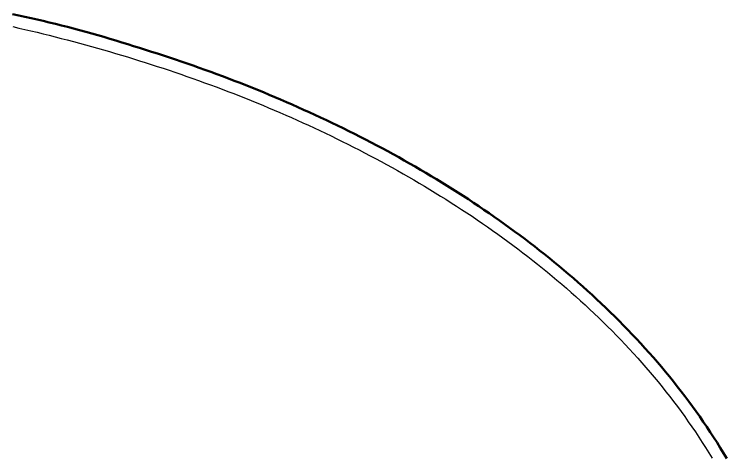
# Model space of a CAD drawing. Header units: millimetres. Extents: x 0 to 420, y 0 to 297.
# Drawn here: x 179.69 to 191.11, y 236.42 to 243.5 of the extents above; entities that cross this region are included whole.
import ezdxf

# ---------------------------------------------------------------- set-up
doc = ezdxf.new("R2010")
doc.units = ezdxf.units.MM
doc.linetypes.add('ISO02-TRAZOS', pattern=[3.75, 3, -0.75])
doc.layers.add('01-VISIBLE', color=7, linetype='CONTINUOUS', lineweight=50)
doc.layers.add('02-OCULTA', color=4, linetype='ISO02-TRAZOS', lineweight=25)

msp = doc.modelspace()

# ---------------------------------------------------------------- linework, layer by layer
at = {"layer": '01-VISIBLE'}
msp.add_lwpolyline([(191.112, 236.374), (191.061, 236.46), (191.009, 236.546), (190.956, 236.631), (190.902, 236.716), (190.847, 236.8), (190.791, 236.883), (190.735, 236.966), (190.678, 237.049), (190.62, 237.131), (190.561, 237.212), (190.502, 237.293), (190.442, 237.374), (190.381, 237.453), (190.319, 237.533), (190.257, 237.611), (190.194, 237.69), (190.13, 237.767), (190.065, 237.844), (190, 237.921), (189.935, 237.996), (189.868, 238.072), (189.801, 238.147), (189.734, 238.221), (189.666, 238.294), (189.597, 238.368), (189.527, 238.44), (189.457, 238.512), (189.387, 238.584), (189.316, 238.655), (189.244, 238.725), (189.172, 238.795), (189.099, 238.864), (189.026, 238.933), (188.952, 239.001), (188.878, 239.068), (188.804, 239.136), (188.728, 239.202), (188.653, 239.268), (188.577, 239.334), (188.5, 239.399), (188.423, 239.463), (188.346, 239.527), (188.268, 239.59), (188.19, 239.653), (188.111, 239.715), (188.032, 239.777), (187.952, 239.838), (187.872, 239.899), (187.792, 239.959), (187.711, 240.019), (187.63, 240.078), (187.549, 240.137), (187.467, 240.195), (187.385, 240.253), (187.302, 240.31), (187.219, 240.367), (187.136, 240.423), (187.053, 240.479), (186.969, 240.534), (186.885, 240.589), (186.8, 240.643), (186.715, 240.697), (186.63, 240.75), (186.545, 240.803), (186.459, 240.855), (186.373, 240.907), (186.287, 240.958), (186.2, 241.009), (186.114, 241.06), (186.027, 241.109), (185.939, 241.159), (185.852, 241.208), (185.764, 241.256), (185.676, 241.305), (185.587, 241.352), (185.499, 241.399), (185.41, 241.446), (185.321, 241.492), (185.231, 241.538), (185.142, 241.584), (185.052, 241.628), (184.962, 241.673), (184.872, 241.717), (184.781, 241.761), (184.691, 241.804), (184.6, 241.846), (184.509, 241.889), (184.417, 241.931), (184.326, 241.972), (184.234, 242.013), (184.143, 242.054), (184.051, 242.094), (183.958, 242.134), (183.866, 242.173), (183.774, 242.212), (183.681, 242.251), (183.588, 242.289), (183.495, 242.326), (183.402, 242.364), (183.308, 242.4), (183.215, 242.437), (183.121, 242.473), (183.027, 242.508), (182.933, 242.543), (182.839, 242.577), (182.744, 242.612), (182.65, 242.645), (182.555, 242.679), (182.46, 242.712), (182.365, 242.744), (182.27, 242.776), (182.175, 242.808), (182.079, 242.84), (181.984, 242.871), (181.889, 242.902), (181.793, 242.932), (181.697, 242.963), (181.601, 242.993), (181.506, 243.023), (181.41, 243.052), (181.314, 243.081), (181.217, 243.11), (181.121, 243.139), (181.025, 243.167), (180.928, 243.195), (180.832, 243.222), (180.735, 243.248), (180.638, 243.274), (180.541, 243.3), (180.443, 243.324), (180.346, 243.348), (180.248, 243.372), (180.151, 243.395), (180.053, 243.417), (179.955, 243.439), (179.857, 243.461), (179.759, 243.482), (179.66, 243.503)], dxfattribs=at)
at = {"layer": '02-OCULTA'}
msp.add_lwpolyline([(179.661, 243.304), (179.759, 243.282), (179.856, 243.259), (179.954, 243.236), (180.051, 243.213), (180.149, 243.189), (180.246, 243.165), (180.343, 243.14), (180.44, 243.116), (180.537, 243.09), (180.634, 243.065), (180.731, 243.039), (180.827, 243.012), (180.924, 242.986), (181.02, 242.959), (181.117, 242.931), (181.213, 242.903), (181.309, 242.875), (181.405, 242.847), (181.501, 242.818), (181.597, 242.788), (181.693, 242.758), (181.788, 242.728), (181.884, 242.698), (181.979, 242.667), (182.074, 242.636), (182.169, 242.604), (182.264, 242.572), (182.359, 242.539), (182.453, 242.506), (182.548, 242.473), (182.642, 242.439), (182.737, 242.405), (182.831, 242.371), (182.925, 242.336), (183.018, 242.301), (183.112, 242.265), (183.205, 242.229), (183.299, 242.192), (183.392, 242.155), (183.485, 242.118), (183.578, 242.08), (183.67, 242.042), (183.763, 242.003), (183.855, 241.964), (183.947, 241.925), (184.039, 241.885), (184.131, 241.845), (184.222, 241.804), (184.314, 241.763), (184.405, 241.721), (184.496, 241.679), (184.586, 241.637), (184.677, 241.594), (184.767, 241.55), (184.857, 241.506), (184.947, 241.462), (185.037, 241.418), (185.126, 241.372), (185.216, 241.327), (185.305, 241.281), (185.393, 241.234), (185.482, 241.187), (185.57, 241.14), (185.658, 241.092), (185.746, 241.043), (185.833, 240.995), (185.921, 240.945), (186.008, 240.896), (186.094, 240.845), (186.181, 240.795), (186.267, 240.743), (186.353, 240.692), (186.438, 240.639), (186.523, 240.587), (186.608, 240.534), (186.693, 240.48), (186.777, 240.426), (186.861, 240.371), (186.945, 240.316), (187.028, 240.261), (187.111, 240.204), (187.194, 240.148), (187.276, 240.091), (187.358, 240.033), (187.44, 239.975), (187.521, 239.916), (187.602, 239.857), (187.682, 239.797), (187.763, 239.737), (187.842, 239.677), (187.922, 239.615), (188.001, 239.554), (188.079, 239.491), (188.157, 239.429), (188.235, 239.365), (188.312, 239.301), (188.389, 239.237), (188.465, 239.172), (188.541, 239.107), (188.617, 239.041), (188.692, 238.974), (188.766, 238.907), (188.84, 238.84), (188.913, 238.772), (188.986, 238.703), (189.059, 238.634), (189.13, 238.564), (189.202, 238.493), (189.272, 238.422), (189.343, 238.351), (189.412, 238.279), (189.481, 238.206), (189.549, 238.133), (189.617, 238.059), (189.684, 237.984), (189.751, 237.91), (189.817, 237.834), (189.882, 237.758), (189.947, 237.681), (190.011, 237.604), (190.074, 237.527), (190.136, 237.448), (190.198, 237.369), (190.259, 237.29), (190.32, 237.21), (190.379, 237.13), (190.438, 237.049), (190.496, 236.967), (190.554, 236.885), (190.61, 236.802), (190.666, 236.719), (190.72, 236.635), (190.774, 236.55), (190.827, 236.465), (190.88, 236.38)], dxfattribs=at)

doc.saveas('drawing.dxf')
